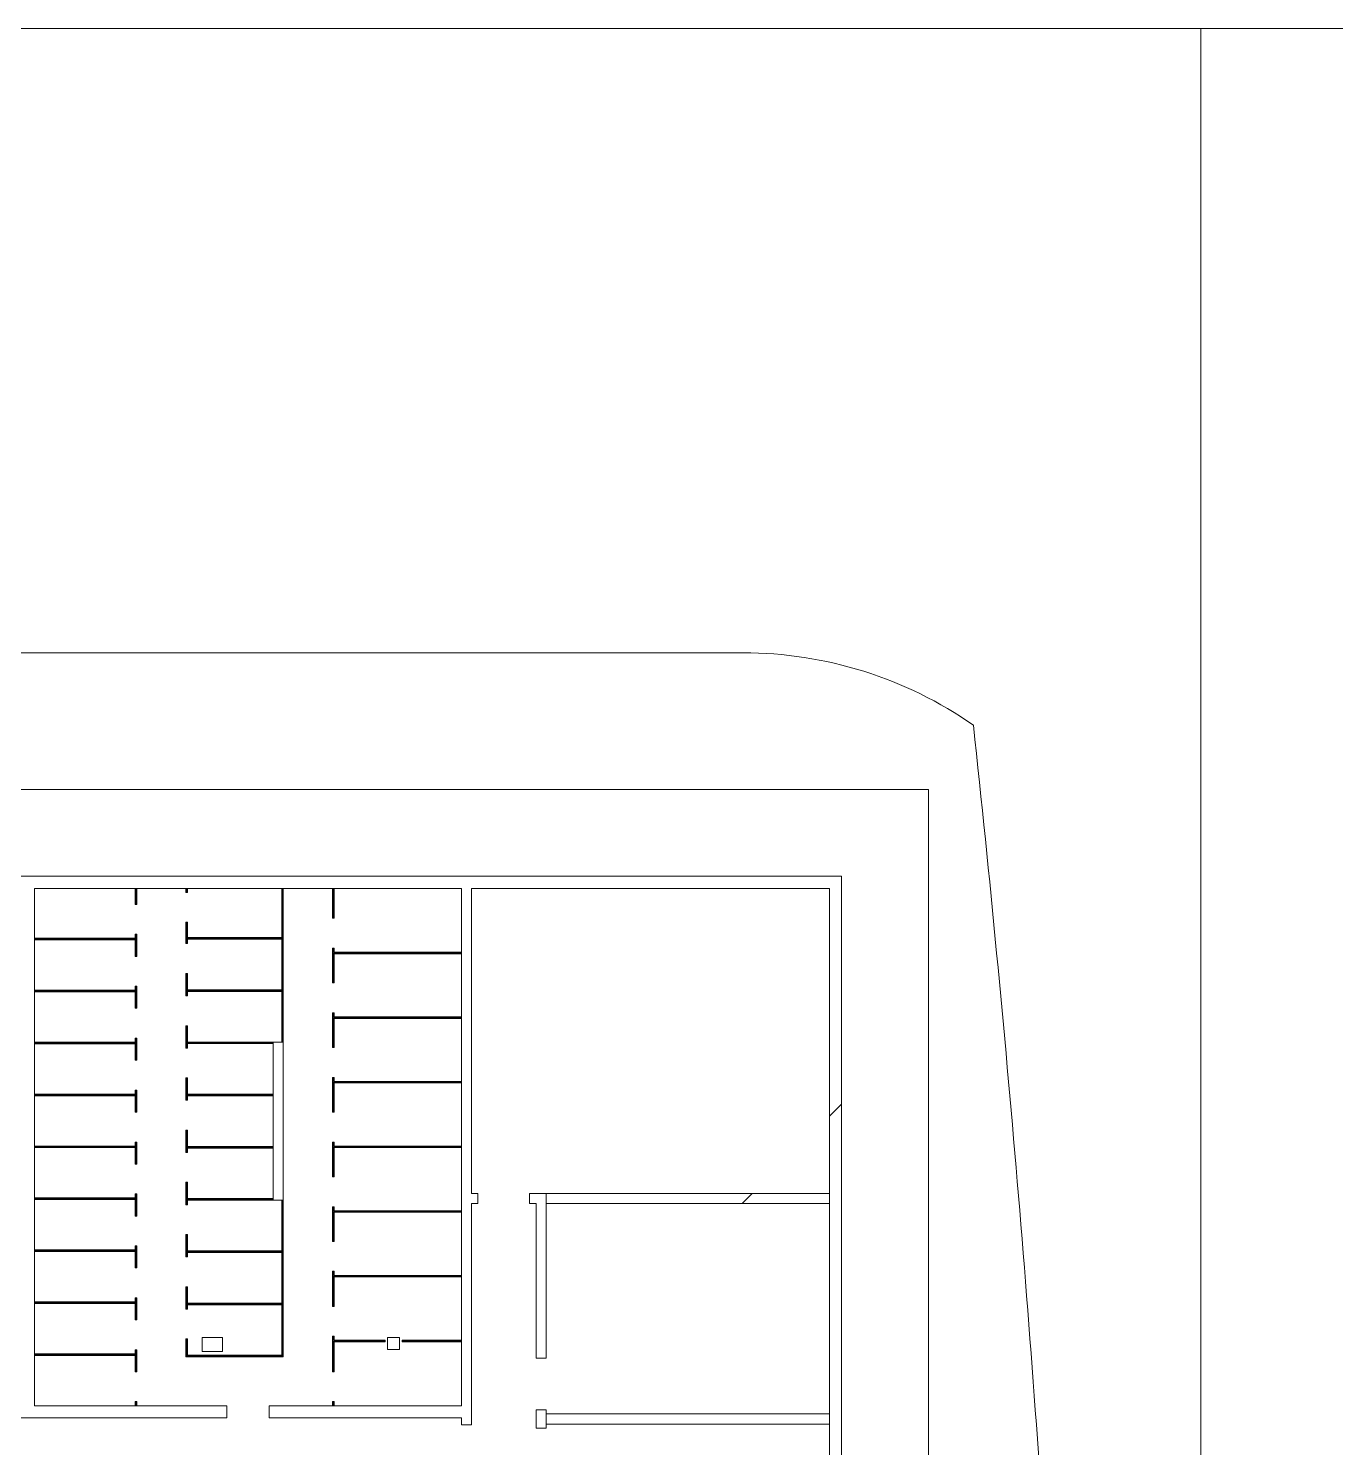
# Model space of a CAD drawing. Extents: x -1132 to 613, y -233 to 616.
# Drawn here: x 479.31 to 505.26, y 53.7 to 81.86 of the extents above; entities that cross this region are included whole.
import ezdxf

# ---------------------------------------------------------------- set-up
doc = ezdxf.new("R2010")
doc.units = 0
doc.layers.get('0').update_dxf_attribs({"lineweight": 13})
doc.layers.add('G-____-TTLB-OTLN', color=7, linetype='Continuous', lineweight=13)
doc.layers.add('G-XREF-____-OTLN', color=7, linetype='Continuous', lineweight=13)

# ---------------------------------------------------------------- blocks, each defined once
blk = doc.blocks.new('Blockreferenz-A0UJ2EACXE')
at = {"layer": 'G-XREF-____-OTLN', "color": 18, "linetype": 'ByBlock', "lineweight": -2, "ltscale": 0.13, "true_color": 0x4c0000}
blk.add_line((419.469, 69.471), (493.496, 69.471), dxfattribs=at)
at = {"layer": 'G-XREF-____-OTLN', "color": 0, "linetype": 'ByBlock', "lineweight": -2, "ltscale": 0.13}
for p, q in [((495.452, 65.036), (418.897, 65.036)), ((479.432, 60.683), (479.432, 64.796)), ((479.432, 64.796), (485.348, 64.796)), ((481.432, 64.796), (481.432, 64.478)), ((481.448, 64.478), (481.448, 64.796)), ((481.464, 64.478), (481.464, 64.796)), ((482.44, 64.796), (482.44, 64.716)), ((482.456, 64.716), (482.456, 64.796)), ((482.472, 64.716), (482.472, 64.796)), ((484.34, 64.796), (484.34, 63.82)), ((484.356, 61.748), (484.356, 64.796)), ((484.372, 61.748), (484.372, 64.796)), ((485.348, 64.796), (485.348, 64.205)), ((485.348, 64.796), (487.908, 64.796)), ((485.364, 64.205), (485.364, 64.796)), ((485.38, 64.205), (485.38, 64.796)), ((487.908, 64.796), (487.908, 59.668)), ((488.108, 58.744), (488.108, 64.796)), ((488.108, 64.796), (495.212, 64.796)), ((495.212, 64.796), (495.212, 58.744)), ((495.452, 38.032), (495.452, 65.036)), ((482.44, 64.716), (482.472, 64.716)), ((481.432, 64.478), (481.464, 64.478)), ((482.472, 64.124), (482.44, 64.124)), ((482.44, 64.124), (482.44, 63.7)), ((482.456, 63.7), (482.456, 64.124)), ((482.472, 63.82), (482.472, 64.124)), ((485.348, 64.205), (485.38, 64.205)), ((481.432, 63.806), (479.432, 63.806)), ((481.432, 63.79), (479.432, 63.79)), ((479.432, 63.774), (481.432, 63.774)), ((481.464, 63.886), (481.432, 63.886)), ((481.432, 63.886), (481.432, 63.806)), ((481.432, 63.774), (481.432, 63.79)), ((481.432, 63.774), (481.432, 63.447)), ((481.448, 63.447), (481.448, 63.886)), ((481.464, 63.447), (481.464, 63.886)), ((482.44, 63.7), (482.472, 63.7)), ((484.34, 63.82), (482.472, 63.82)), ((484.34, 63.804), (482.472, 63.804)), ((482.472, 63.804), (482.472, 63.788)), ((482.472, 63.7), (482.472, 63.788)), ((482.472, 63.788), (484.34, 63.788)), ((484.34, 63.788), (484.34, 63.804)), ((484.34, 63.788), (484.34, 62.784)), ((481.432, 63.447), (481.464, 63.447)), ((485.38, 63.613), (485.348, 63.613)), ((485.348, 63.613), (485.348, 62.922)), ((485.364, 62.922), (485.364, 63.613)), ((485.38, 63.533), (485.38, 63.613)), ((487.908, 63.533), (485.38, 63.533)), ((487.908, 63.517), (485.38, 63.517)), ((485.38, 63.517), (485.38, 63.501)), ((485.38, 62.922), (485.38, 63.501)), ((485.38, 63.501), (487.908, 63.501)), ((482.472, 63.108), (482.44, 63.108)), ((482.44, 63.108), (482.44, 62.664)), ((482.456, 62.664), (482.456, 63.108)), ((482.472, 62.784), (482.472, 63.108)), ((481.464, 62.855), (481.432, 62.855)), ((481.432, 62.855), (481.432, 62.775)), ((481.448, 62.417), (481.448, 62.855)), ((481.464, 62.417), (481.464, 62.855)), ((485.348, 62.922), (485.38, 62.922)), ((481.432, 62.775), (479.432, 62.775)), ((481.432, 62.759), (479.432, 62.759)), ((479.432, 62.743), (481.432, 62.743)), ((481.432, 62.743), (481.432, 62.759)), ((481.432, 62.743), (481.432, 62.417)), ((482.44, 62.664), (482.472, 62.664)), ((484.34, 62.784), (482.472, 62.784)), ((484.34, 62.768), (482.472, 62.768)), ((482.472, 62.768), (482.472, 62.752)), ((482.472, 62.664), (482.472, 62.752)), ((482.472, 62.752), (484.34, 62.752)), ((484.34, 62.752), (484.34, 62.768)), ((484.34, 62.752), (484.34, 61.748)), ((481.432, 62.417), (481.464, 62.417)), ((485.38, 62.33), (485.348, 62.33)), ((485.348, 62.33), (485.348, 61.639)), ((485.364, 61.639), (485.364, 62.33)), ((485.38, 62.25), (485.38, 62.33)), ((487.908, 62.25), (485.38, 62.25)), ((482.472, 62.072), (482.44, 62.072)), ((482.44, 62.072), (482.44, 61.628)), ((482.456, 61.628), (482.456, 62.072)), ((482.472, 61.748), (482.472, 62.072)), ((487.908, 62.234), (485.38, 62.234)), ((485.38, 62.234), (485.38, 62.218)), ((485.38, 61.639), (485.38, 62.218)), ((485.38, 62.218), (487.908, 62.218)), ((481.432, 61.745), (479.432, 61.745)), ((481.432, 61.729), (479.432, 61.729)), ((479.432, 61.713), (481.432, 61.713)), ((481.464, 61.825), (481.432, 61.825)), ((481.432, 61.825), (481.432, 61.745)), ((481.432, 61.713), (481.432, 61.729)), ((481.432, 61.713), (481.432, 61.387)), ((481.448, 61.387), (481.448, 61.825)), ((481.464, 61.387), (481.464, 61.825)), ((484.172, 61.748), (482.472, 61.748)), ((484.172, 61.732), (482.472, 61.732)), ((482.472, 61.732), (482.472, 61.716)), ((482.472, 61.628), (482.472, 61.716)), ((482.472, 61.716), (484.172, 61.716)), ((484.172, 61.748), (484.172, 58.608)), ((484.372, 61.748), (484.172, 61.748)), ((484.372, 58.608), (484.372, 61.748)), ((482.44, 61.628), (482.472, 61.628)), ((485.348, 61.639), (485.38, 61.639)), ((481.432, 61.387), (481.464, 61.387)), ((482.472, 61.036), (482.44, 61.036)), ((482.44, 61.036), (482.44, 60.592)), ((482.456, 60.592), (482.456, 61.036)), ((482.472, 60.712), (482.472, 61.036)), ((485.38, 61.047), (485.348, 61.047)), ((485.348, 61.047), (485.348, 60.356)), ((485.364, 60.356), (485.364, 61.047)), ((485.38, 60.967), (485.38, 61.047)), ((487.908, 60.967), (485.38, 60.967)), ((487.908, 60.951), (485.38, 60.951)), ((485.38, 60.951), (485.38, 60.935)), ((485.38, 60.356), (485.38, 60.935)), ((485.38, 60.935), (487.908, 60.935)), ((481.432, 60.715), (479.432, 60.715)), ((481.432, 60.699), (479.432, 60.699)), ((479.432, 60.683), (481.432, 60.683)), ((479.432, 54.532), (479.432, 60.683)), ((481.464, 60.795), (481.432, 60.795)), ((481.432, 60.795), (481.432, 60.715)), ((481.432, 60.683), (481.432, 60.699)), ((481.432, 60.683), (481.432, 60.356)), ((481.448, 60.356), (481.448, 60.795)), ((481.464, 60.356), (481.464, 60.795)), ((482.44, 60.592), (482.472, 60.592)), ((484.172, 60.712), (482.472, 60.712)), ((484.172, 60.696), (482.472, 60.696)), ((482.472, 60.696), (482.472, 60.68)), ((482.472, 60.592), (482.472, 60.68)), ((482.472, 60.68), (484.172, 60.68)), ((481.432, 60.356), (481.464, 60.356)), ((485.348, 60.356), (485.38, 60.356)), ((495.212, 60.276), (495.452, 60.516)), ((482.472, 60), (482.44, 60)), ((482.44, 60), (482.44, 59.556)), ((482.456, 59.556), (482.456, 60)), ((482.472, 59.676), (482.472, 60)), ((481.464, 59.764), (481.432, 59.764)), ((481.432, 59.764), (481.432, 59.684)), ((481.448, 59.326), (481.448, 59.764)), ((481.464, 59.326), (481.464, 59.764)), ((485.38, 59.764), (485.348, 59.764)), ((485.348, 59.764), (485.348, 59.073)), ((485.364, 59.073), (485.364, 59.764)), ((485.38, 59.684), (485.38, 59.764)), ((481.432, 59.684), (479.432, 59.684)), ((481.432, 59.668), (479.432, 59.668)), ((479.432, 59.652), (481.432, 59.652)), ((481.432, 59.652), (481.432, 59.668)), ((481.432, 59.652), (481.432, 59.326)), ((482.44, 59.556), (482.472, 59.556)), ((484.172, 59.676), (482.472, 59.676)), ((484.172, 59.66), (482.472, 59.66)), ((482.472, 59.66), (482.472, 59.644)), ((482.472, 59.556), (482.472, 59.644)), ((482.472, 59.644), (484.172, 59.644)), ((487.908, 59.684), (485.38, 59.684)), ((487.908, 59.668), (485.38, 59.668)), ((485.38, 59.668), (485.38, 59.652)), ((485.38, 59.073), (485.38, 59.652)), ((485.38, 59.652), (487.908, 59.652)), ((487.908, 59.668), (487.908, 55.831)), ((481.432, 59.326), (481.464, 59.326)), ((482.472, 58.964), (482.44, 58.964)), ((482.44, 58.964), (482.44, 58.52)), ((482.456, 58.52), (482.456, 58.964)), ((482.472, 58.64), (482.472, 58.964)), ((485.348, 59.073), (485.38, 59.073)), ((481.432, 58.654), (479.432, 58.654)), ((481.432, 58.638), (479.432, 58.638)), ((479.432, 58.622), (481.432, 58.622)), ((481.464, 58.734), (481.432, 58.734)), ((481.432, 58.734), (481.432, 58.654)), ((481.432, 58.622), (481.432, 58.638)), ((481.432, 58.622), (481.432, 58.295)), ((481.448, 58.295), (481.448, 58.734)), ((481.464, 58.295), (481.464, 58.734)), ((484.172, 58.64), (482.472, 58.64)), ((484.172, 58.624), (482.472, 58.624)), ((482.472, 58.624), (482.472, 58.608)), ((482.472, 58.52), (482.472, 58.608)), ((482.472, 58.608), (484.172, 58.608)), ((484.172, 58.608), (484.372, 58.608)), ((484.34, 58.608), (484.34, 57.604)), ((484.356, 55.516), (484.356, 58.608)), ((484.372, 55.5), (484.372, 58.608)), ((488.236, 58.744), (488.108, 58.744)), ((488.236, 58.544), (488.236, 58.744)), ((495.212, 58.744), (489.26, 58.744)), ((489.26, 58.744), (489.26, 58.544)), ((489.588, 58.544), (489.588, 58.744)), ((493.48, 58.544), (493.68, 58.744)), ((495.212, 58.544), (495.212, 58.744)), ((481.432, 58.295), (481.464, 58.295)), ((482.44, 58.52), (482.472, 58.52)), ((485.38, 58.481), (485.348, 58.481)), ((485.348, 58.481), (485.348, 57.79)), ((485.364, 57.79), (485.364, 58.481)), ((485.38, 58.401), (485.38, 58.481)), ((487.908, 58.401), (485.38, 58.401)), ((487.908, 58.385), (485.38, 58.385)), ((485.38, 58.385), (485.38, 58.369)), ((485.38, 57.79), (485.38, 58.369)), ((485.38, 58.369), (487.908, 58.369)), ((488.108, 54.152), (488.108, 58.544)), ((488.108, 58.544), (488.236, 58.544)), ((489.26, 58.544), (489.388, 58.544)), ((489.388, 58.544), (489.388, 55.472)), ((489.588, 55.472), (489.588, 58.544)), ((489.588, 58.544), (495.212, 58.544)), ((495.212, 58.544), (495.212, 54.368)), ((482.472, 57.928), (482.44, 57.928)), ((482.44, 57.928), (482.44, 57.484)), ((482.456, 57.484), (482.456, 57.928)), ((482.472, 57.604), (482.472, 57.928)), ((485.348, 57.79), (485.38, 57.79)), ((481.432, 57.623), (479.432, 57.623)), ((481.432, 57.607), (479.432, 57.607)), ((479.432, 57.591), (481.432, 57.591)), ((481.464, 57.703), (481.432, 57.703)), ((481.432, 57.703), (481.432, 57.623)), ((481.432, 57.591), (481.432, 57.607)), ((481.432, 57.591), (481.432, 57.265)), ((481.448, 57.265), (481.448, 57.703)), ((481.464, 57.265), (481.464, 57.703)), ((482.44, 57.484), (482.472, 57.484)), ((484.34, 57.604), (482.472, 57.604)), ((484.34, 57.588), (482.472, 57.588)), ((482.472, 57.588), (482.472, 57.572)), ((482.472, 57.484), (482.472, 57.572)), ((482.472, 57.572), (484.34, 57.572)), ((484.34, 57.572), (484.34, 57.588)), ((484.34, 57.572), (484.34, 56.568)), ((481.432, 57.265), (481.464, 57.265)), ((485.38, 57.198), (485.348, 57.198)), ((485.348, 57.198), (485.348, 56.503)), ((485.364, 56.503), (485.364, 57.198)), ((485.38, 57.118), (485.38, 57.198)), ((482.472, 56.892), (482.44, 56.892)), ((482.44, 56.892), (482.44, 56.448)), ((482.456, 56.448), (482.456, 56.892)), ((482.472, 56.568), (482.472, 56.892)), ((487.908, 57.118), (485.38, 57.118)), ((487.908, 57.102), (485.38, 57.102)), ((485.38, 57.102), (485.38, 57.086)), ((485.38, 56.503), (485.38, 57.086)), ((485.38, 57.086), (487.908, 57.086)), ((481.464, 56.673), (481.432, 56.673)), ((481.432, 56.673), (481.432, 56.593)), ((481.448, 56.235), (481.448, 56.673)), ((481.464, 56.235), (481.464, 56.673)), ((481.432, 56.593), (479.432, 56.593)), ((481.432, 56.577), (479.432, 56.577)), ((479.432, 56.561), (481.432, 56.561)), ((481.432, 56.561), (481.432, 56.577)), ((481.432, 56.561), (481.432, 56.235)), ((482.44, 56.448), (482.472, 56.448)), ((484.34, 56.568), (482.472, 56.568)), ((484.34, 56.552), (482.472, 56.552)), ((482.472, 56.552), (482.472, 56.536)), ((482.472, 56.448), (482.472, 56.536)), ((482.472, 56.536), (484.34, 56.536)), ((484.34, 56.536), (484.34, 56.552)), ((484.34, 56.536), (484.34, 55.532)), ((485.348, 56.503), (485.38, 56.503)), ((481.432, 56.235), (481.464, 56.235)), ((482.472, 55.856), (482.44, 55.856)), ((482.44, 55.856), (482.44, 55.5)), ((482.456, 55.856), (482.456, 55.516)), ((482.472, 55.532), (482.472, 55.856)), ((482.76, 55.884), (482.76, 55.604)), ((483.168, 55.884), (482.76, 55.884)), ((483.168, 55.604), (483.168, 55.884)), ((485.38, 55.911), (485.348, 55.911)), ((485.348, 55.911), (485.348, 55.204)), ((485.364, 55.204), (485.364, 55.911)), ((485.38, 55.831), (485.38, 55.911)), ((486.392, 55.831), (485.38, 55.831)), ((486.392, 55.815), (485.38, 55.815)), ((485.38, 55.815), (485.38, 55.799)), ((485.38, 55.204), (485.38, 55.799)), ((485.38, 55.799), (486.392, 55.799)), ((486.392, 55.799), (486.392, 55.831)), ((486.68, 55.884), (486.44, 55.884)), ((486.44, 55.884), (486.44, 55.644)), ((486.68, 55.644), (486.68, 55.884)), ((487.908, 55.831), (486.728, 55.831)), ((486.728, 55.831), (486.728, 55.799)), ((487.908, 55.815), (486.728, 55.815)), ((486.728, 55.799), (487.908, 55.799)), ((487.908, 55.831), (487.908, 54.532)), ((481.432, 55.563), (479.432, 55.563)), ((481.432, 55.547), (479.432, 55.547)), ((479.432, 55.531), (481.432, 55.531)), ((481.464, 55.643), (481.432, 55.643)), ((481.432, 55.643), (481.432, 55.563)), ((481.432, 55.531), (481.432, 55.547)), ((481.432, 55.531), (481.432, 55.204)), ((481.448, 55.204), (481.448, 55.643)), ((481.464, 55.204), (481.464, 55.643)), ((482.44, 55.5), (484.372, 55.5)), ((482.456, 55.516), (484.356, 55.516)), ((484.34, 55.532), (482.472, 55.532)), ((482.76, 55.604), (483.168, 55.604)), ((486.44, 55.644), (486.68, 55.644)), ((481.432, 55.204), (481.464, 55.204)), ((485.348, 55.204), (485.38, 55.204)), ((489.388, 55.472), (489.588, 55.472)), ((483.25, 54.532), (479.432, 54.532)), ((481.464, 54.612), (481.432, 54.612)), ((481.432, 54.612), (481.432, 54.532)), ((481.448, 54.532), (481.448, 54.612)), ((481.464, 54.532), (481.464, 54.612)), ((483.25, 54.292), (483.25, 54.532)), ((487.908, 54.532), (484.09, 54.532)), ((484.09, 54.532), (484.09, 54.292)), ((485.38, 54.612), (485.348, 54.612)), ((485.348, 54.612), (485.348, 54.532)), ((485.364, 54.532), (485.364, 54.612)), ((485.38, 54.532), (485.38, 54.612)), ((489.588, 54.448), (489.388, 54.448)), ((489.388, 54.448), (489.388, 54.088)), ((489.588, 54.368), (489.588, 54.448)), ((489.588, 54.368), (489.588, 54.168)), ((495.212, 54.368), (489.588, 54.368)), ((495.212, 54.168), (495.212, 54.368)), ((467.144, 54.292), (483.25, 54.292)), ((484.09, 54.292), (487.908, 54.292)), ((487.908, 54.292), (487.908, 54.152)), ((487.908, 54.152), (488.108, 54.152)), ((489.388, 54.088), (489.588, 54.088)), ((489.588, 54.088), (489.588, 54.168)), ((489.588, 54.168), (495.212, 54.168)), ((495.212, 54.168), (495.212, 48.888))]:
    blk.add_line(p, q, dxfattribs=at)
at = {"layer": 'G-XREF-____-OTLN', "color": 18, "linetype": 'ByBlock', "lineweight": -2, "ltscale": 0.13, "true_color": 0x4c0000}
for centre, major_axis, end_param in [((493.496, 61.471), (4.572, 6.565), 0.608311), ((108.758, 25.977), (390.844, 23.924), 0.046482)]:
    blk.add_ellipse(centre, major_axis=major_axis, ratio=1, start_param=0, end_param=end_param, dxfattribs=at)

msp = doc.modelspace()

# ---------------------------------------------------------------- linework, layer by layer
at = {"color": 1, "ltscale": 0.13, "true_color": 0xff0000}
msp.add_lwpolyline([(448.403, 66.76), (497.178, 66.76), (497.178, 37.822), (448.403, 37.822), (448.403, 66.76)], dxfattribs=at)
at = {"layer": 'G-____-TTLB-OTLN', "ltscale": 0.13}
for p, q in [((405.082, 81.861), (600.081, 81.861)), ((502.581, 11.861), (502.581, 81.861))]:
    msp.add_line(p, q, dxfattribs=at)

# ---------------------------------------------------------------- block references
at = {"ltscale": 0.13}
msp.add_blockref('Blockreferenz-A0UJ2EACXE', (0, 0), dxfattribs=at)

doc.saveas('drawing.dxf')
